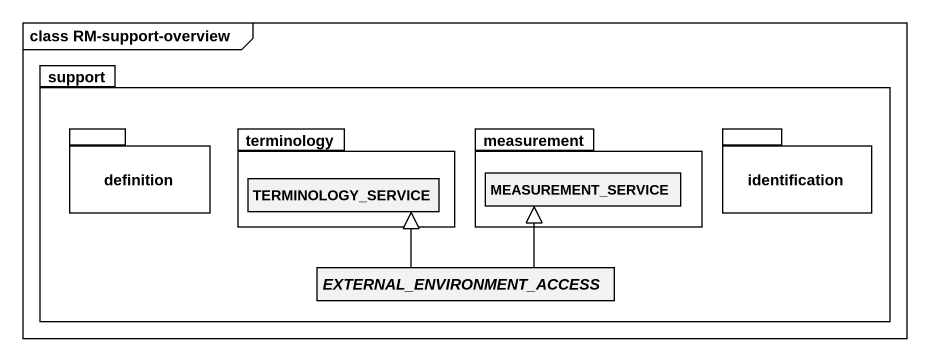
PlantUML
@startuml
mainframe class RM-support-overview
hide circle
hide empty members
package support {
  package definition {
  }
  package terminology {
    class TERMINOLOGY_SERVICE
  }
  package measurement {
    class MEASUREMENT_SERVICE
  }
  package identification {
  }
  abstract class EXTERNAL_ENVIRONMENT_ACCESS
}
EXTERNAL_ENVIRONMENT_ACCESS -up-|> MEASUREMENT_SERVICE
EXTERNAL_ENVIRONMENT_ACCESS -up-|> TERMINOLOGY_SERVICE
@enduml
